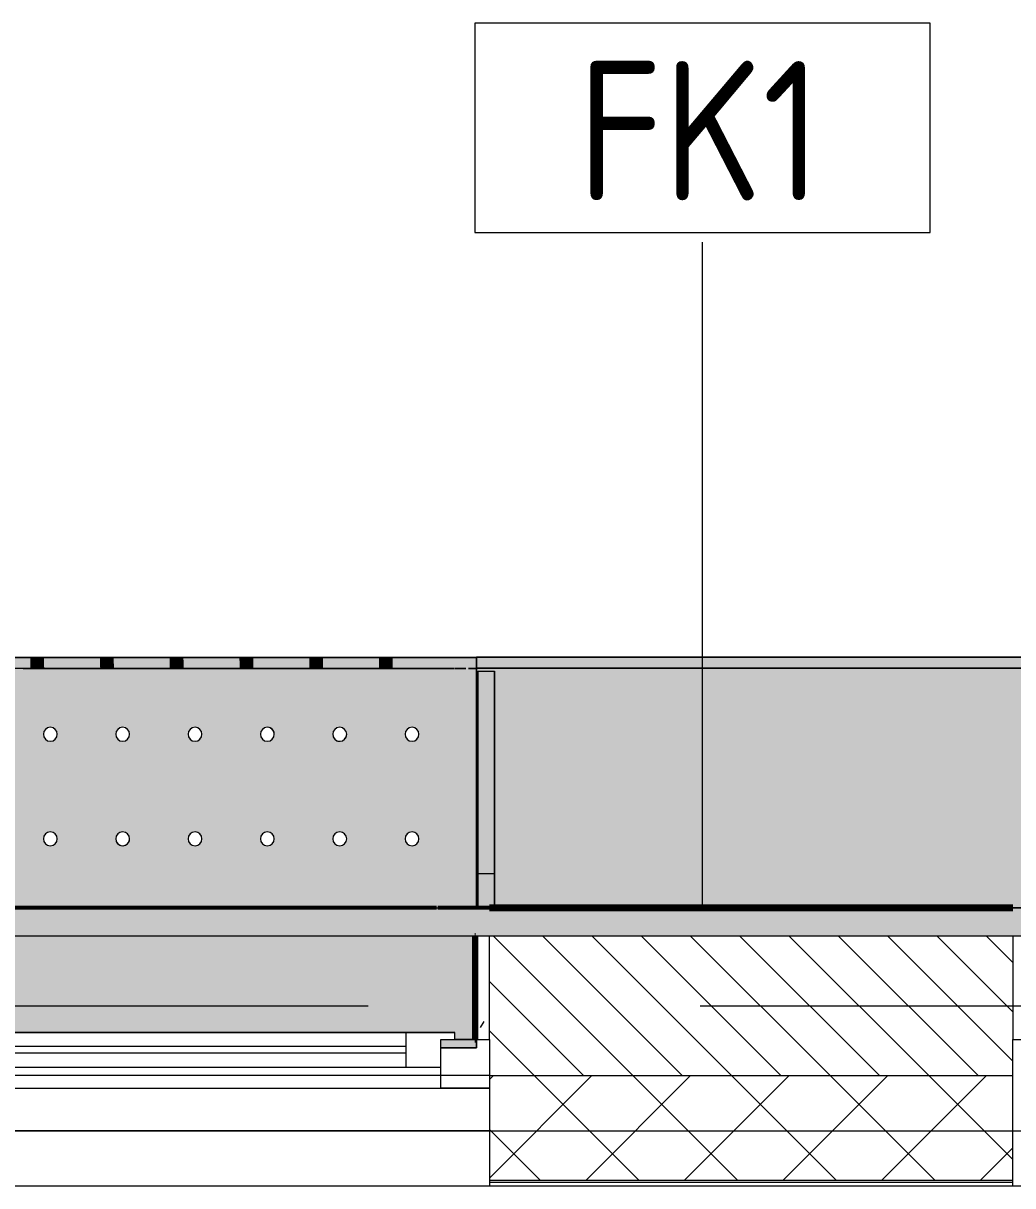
# Model space of a CAD drawing. Header units: millimetres. Extents: x -5426 to 189269, y -8553 to 29000.
# Drawn here: x 9691 to 11110, y -258 to 1409 of the extents above; entities that cross this region are included whole.
import ezdxf

# ---------------------------------------------------------------- set-up
doc = ezdxf.new("R2010")
doc.units = ezdxf.units.MM
doc.linetypes.add('Осевая', pattern=[3175, 635, -476.25, 1587.5, -476.25])
for name, color, linetype, lineweight in [('A-GLAZ', 7, 'Continuous', 9), ('A-GLAZ-1', 7, 'Continuous', 13), ('A-WALL', 7, 'Continuous', 9), ('A-WALL-IDEN', 7, 'Continuous', 9), ('I-WALL', 7, 'Continuous', 9), ('Оси-2', 7, 'Осевая', 9)]:
    doc.layers.add(name, color=color, linetype=linetype, lineweight=lineweight)
for name, color, linetype, lineweight, true_color in [('A-WALL-1', 7, 'Continuous', 9, 0xc0c0c0), ('I-WALL-13', 7, 'Continuous', 53, 0xeaa7bf), ('I-WALL-17', 7, 'Continuous', 80, 0xffd2ff), ('I-WALL-3', 7, 'Continuous', 9, 0xc0c0c0), ('I-WALL-6', 7, 'Continuous', 80, 0xff80c0), ('S-WALL-ANLY', 7, 'Continuous', 13, 0x008040), ('S-WALL-ANLY-1', 7, 'Continuous', 5, 0x008040), ('Знаки-2', 9, 'Continuous', 9, 0x808080), ('Знаки-3', 7, 'Continuous', 9, 0xc1bbaf), ('Знаки-5', 7, 'Continuous', 9, 0xaba79f), ('Знаки-6', 7, 'Continuous', 9, 0xccc5b7), ('Знаки-7', 7, 'Continuous', 9, 0xd5cdbe), ('Знаки-8', 7, 'Continuous', 9, 0xd1cabb), ('Знаки-9', 7, 'Continuous', 9, 0xd4ccbd)]:
    doc.layers.add(name, color=color, linetype=linetype, lineweight=lineweight, true_color=true_color)
doc.layers.add('Знаки-4', color=7, linetype='Continuous', lineweight=9, transparency=0.5)
doc.styles.add('GOST Common_1', font='GOST_Common.ttf', dxfattribs={"width": 0.9, "height": 200})
pattern_1 = [(0, (0, 0), (121.92, 30.48), [10.058, -81.382, 10.058, -81.382, -487.68]), (0, (0, 0), (121.92, 30.48), [-182.88, 10.058, -172.822, 10.058, -81.382, -213.36]), (0, (0, 0), (121.92, 30.48), [-457.2, 10.058, -50.902, 10.058, -142.342]), (120, (45.72, 15.24), (-87.356454, 90.34582), [10.058, -81.382, 10.058, -81.382, -487.68]), (120, (45.72, 15.24), (-87.356454, 90.34582), [-182.88, 10.058, -172.822, 10.058, -81.382, -213.36]), (120, (45.72, 15.24), (-87.356454, 90.34582), [-457.2, 10.058, -50.902, 10.058, -142.342]), (240, (60.96, 76.2), (-34.563546, -120.82582), [10.058, -81.382, 10.058, -81.382, -487.68]), (240, (60.96, 76.2), (-34.563546, -120.82582), [-182.88, 10.058, -172.822, 10.058, -81.382, -213.36]), (240, (60.96, 76.2), (-34.563546, -120.82582), [-457.2, 10.058, -50.902, 10.058, -142.342])]

# ---------------------------------------------------------------- blocks, each defined once
blk = doc.blocks.new('120_Окно_СКБ_2Ст - 120_Окно_СКБ_2Ст 2100х2500 _мал створка СЛЕВА_-22446485-План отделки стен 3 этажа в осях 1-12')
at = {"layer": 'A-GLAZ'}
for p, q in [((1050, -57), (-1050, -57)), ((-930, -107), (-270, -107)), ((-100, -107), (930, -107)), ((-1030, -127), (-1027.9, -127)), ((-1027.3, -127), (-1023.2, -127)), ((-1023, -127), (-1018.9, -127)), ((-1018.7, -127), (-1014.6, -127)), ((-1014.5, -127), (-1000, -127)), ((-270, -117), (-930, -117)), ((-200, -127), (-170, -127)), ((930, -117), (-100, -117)), ((1000, -127), (1011.7, -127)), ((1011.9, -127), (1015.9, -127)), ((1016.2, -127), (1020.2, -127)), ((1020.5, -127), (1024.5, -127)), ((1025.2, -127), (1028.8, -127)), ((1028.8, -127), (1030, -127))]:
    blk.add_line(p, q, dxfattribs=at)
at = {"layer": 'A-GLAZ-1'}
for p, q in [((-1050, -127), (-1050, -57)), ((-1050, -57), (-980, -57)), ((-980, -57), (-980, -127)), ((-220, -127), (-220, -57)), ((-220, -57), (-150, -57)), ((-150, -57), (-150, -127)), ((980, -127), (980, -57)), ((980, -57), (1050, -57)), ((1050, -57), (1050, -127)), ((-220, -87), (-980, -87)), ((-980, -87), (-980, -127)), ((-930, -137), (-930, -87)), ((-270, -137), (-270, -87)), ((-220, -127), (-220, -87)), ((980, -87), (-150, -87)), ((-150, -87), (-150, -127)), ((-100, -137), (-100, -87)), ((930, -137), (930, -87)), ((980, -127), (980, -87)), ((-980, -127), (-1050, -127)), ((-980, -127), (-1000, -127)), ((-1000, -127), (-1000, -137)), ((-150, -127), (-220, -127)), ((-200, -127), (-220, -127)), ((-200, -137), (-200, -127)), ((-150, -127), (-170, -127)), ((-170, -127), (-170, -137)), ((1050, -127), (980, -127)), ((1000, -127), (980, -127)), ((1000, -137), (1000, -127)), ((-1000, -137), (-200, -137)), ((-200, -137), (-1000, -137)), ((-170, -137), (1000, -137)), ((1000, -137), (-170, -137))]:
    blk.add_line(p, q, dxfattribs=at)
blk = doc.blocks.new('Зашивка радиатора_ с перфорацией М5 - Зашивка радиатора_ с перфорацией М5-30945411-План отделки стен 3 этажа в осях 1-12')
at = {"layer": 'Знаки-4'}
h = blk.add_hatch(color=256, dxfattribs=at)
h.paths.add_polyline_path([(1701.2, 380), (1701.2, 368), (1721.2, 368), (1721.2, 358), (551.2, 358), (551.2, 368), (571.2, 368), (571.2, 380), (501.2, 380), (501.2, 368), (521.2, 368), (521.2, 358), (-278.8, 358), (-278.8, 368), (-258.8, 368), (-258.8, 380), (-310, 380), (-310, 368), (-308.8, 368), (-308.8, 220), (1750, 220), (1750, 380), (1721.2, 380)])
h.paths.add_polyline_path([(-248, 180), (-310, 180), (-310, -179.9), (1750, -179.9), (1750, 180), (-246.1, 180)])
h.paths.add_polyline_path([(1442.5, 90.4), (1447.5, 89), (1451.2, 85.4), (1452.5, 80.4), (1451.2, 75.4), (1447.5, 71.7), (1442.5, 70.4), (1437.5, 71.7), (1433.8, 75.4), (1432.5, 80.4), (1433.8, 85.4), (1437.5, 89), (1439.9, 90)])
h.paths.add_polyline_path([(1027.5, 90.4), (1032.5, 89), (1036.2, 85.4), (1037.5, 80.4), (1036.2, 75.4), (1032.5, 71.7), (1027.5, 70.4), (1022.5, 71.7), (1018.8, 75.4), (1017.5, 80.4), (1018.8, 85.4), (1022.5, 89), (1024.9, 90)])
h.paths.add_polyline_path([(1546.2, 90.4), (1551.2, 89), (1554.9, 85.4), (1556.2, 80.4), (1554.9, 75.4), (1551.2, 71.7), (1546.2, 70.4), (1541.2, 71.7), (1537.6, 75.4), (1536.2, 80.4), (1537.6, 85.4), (1541.2, 89), (1543.7, 90)])
h.paths.add_polyline_path([(1235, 90.4), (1240, 89), (1243.7, 85.4), (1245, 80.4), (1243.7, 75.4), (1240, 71.7), (1235, 70.4), (1230, 71.7), (1226.3, 75.4), (1225, 80.4), (1226.3, 85.4), (1230, 89), (1232.4, 90)])
h.paths.add_polyline_path([(820, 90.4), (825, 89), (828.7, 85.4), (830, 80.4), (828.7, 75.4), (825, 71.7), (820, 70.4), (815, 71.7), (811.3, 75.4), (810, 80.4), (811.3, 85.4), (815, 89), (817.4, 90)])
h.paths.add_polyline_path([(1650, 90.4), (1655, 89), (1658.7, 85.4), (1660, 80.4), (1658.7, 75.4), (1655, 71.7), (1650, 70.4), (1645, 71.7), (1641.3, 75.4), (1640, 80.4), (1641.3, 85.4), (1645, 89), (1647.4, 90)])
h.paths.add_polyline_path([(1338.7, 90.4), (1343.7, 89), (1347.4, 85.4), (1348.7, 80.4), (1347.4, 75.4), (1343.7, 71.7), (1338.7, 70.4), (1333.7, 71.7), (1330.1, 75.4), (1328.7, 80.4), (1330.1, 85.4), (1333.7, 89), (1336.2, 90)])
h.paths.add_polyline_path([(1131.2, 90.4), (1136.2, 89), (1139.9, 85.4), (1141.2, 80.4), (1139.9, 75.4), (1136.2, 71.7), (1131.2, 70.4), (1126.2, 71.7), (1122.6, 75.4), (1121.2, 80.4), (1122.6, 85.4), (1126.2, 89), (1128.7, 90)])
h.paths.add_polyline_path([(923.7, 90.4), (928.7, 89), (932.4, 85.4), (933.7, 80.4), (932.4, 75.4), (928.7, 71.7), (923.7, 70.4), (918.7, 71.7), (915.1, 75.4), (913.7, 80.4), (915.1, 85.4), (918.7, 89), (921.2, 90)])
h.paths.add_polyline_path([(716.2, 90.4), (721.2, 89), (724.9, 85.4), (726.2, 80.4), (724.9, 75.4), (721.2, 71.7), (716.2, 70.4), (711.2, 71.7), (707.6, 75.4), (706.2, 80.4), (707.6, 85.4), (711.2, 89), (713.7, 90)])
h.paths.add_polyline_path([(197.5, 90.4), (202.5, 89), (206.2, 85.4), (207.5, 80.4), (206.2, 75.4), (202.5, 71.7), (197.5, 70.4), (192.5, 71.7), (188.8, 75.4), (187.5, 80.4), (188.8, 85.4), (192.5, 89), (194.9, 90)])
h.paths.add_polyline_path([(405, 90.4), (410, 89), (413.7, 85.4), (415, 80.4), (413.7, 75.4), (410, 71.7), (405, 70.4), (400, 71.7), (396.3, 75.4), (395, 80.4), (396.3, 85.4), (400, 89), (402.4, 90)])
h.paths.add_polyline_path([(612.5, 90.4), (617.5, 89), (621.2, 85.4), (622.5, 80.4), (621.2, 75.4), (617.5, 71.7), (612.5, 70.4), (607.5, 71.7), (603.8, 75.4), (602.5, 80.4), (603.8, 85.4), (607.5, 89), (609.9, 90)])
h.paths.add_polyline_path([(93.7, 90.4), (98.7, 89), (102.4, 85.4), (103.7, 80.4), (102.4, 75.4), (98.7, 71.7), (93.7, 70.4), (88.7, 71.7), (85.1, 75.4), (83.7, 80.4), (85.1, 85.4), (88.7, 89), (91.2, 90)])
h.paths.add_polyline_path([(-217.5, 90.4), (-212.5, 89), (-208.8, 85.4), (-207.5, 80.4), (-208.8, 75.4), (-212.5, 71.7), (-217.5, 70.4), (-222.5, 71.7), (-226.2, 75.4), (-227.5, 80.4), (-226.2, 85.4), (-222.5, 89), (-220.1, 90)])
h.paths.add_polyline_path([(-113.8, 90.4), (-108.8, 89), (-105.1, 85.4), (-103.8, 80.4), (-105.1, 75.4), (-108.8, 71.7), (-113.8, 70.4), (-118.8, 71.7), (-122.4, 75.4), (-123.8, 80.4), (-122.4, 85.4), (-118.8, 89), (-116.3, 90)])
h.paths.add_polyline_path([(-10, 90.4), (-5, 89), (-1.3, 85.4), (0, 80.4), (-1.3, 75.4), (-5, 71.7), (-10, 70.4), (-15, 71.7), (-18.7, 75.4), (-20, 80.4), (-18.7, 85.4), (-15, 89), (-12.6, 90)])
h.paths.add_polyline_path([(301.2, 90.4), (306.2, 89), (309.9, 85.4), (311.2, 80.4), (309.9, 75.4), (306.2, 71.7), (301.2, 70.4), (296.2, 71.7), (292.6, 75.4), (291.2, 80.4), (292.6, 85.4), (296.2, 89), (298.7, 90)])
h.paths.add_polyline_path([(508.7, 90.4), (513.7, 89), (517.4, 85.4), (518.7, 80.4), (517.4, 75.4), (513.7, 71.7), (508.7, 70.4), (503.7, 71.7), (500.1, 75.4), (498.7, 80.4), (500.1, 85.4), (503.7, 89), (506.2, 90)])
h.paths.add_polyline_path([(1027.5, -59.6), (1032.5, -61), (1036.2, -64.6), (1037.5, -69.6), (1036.2, -74.6), (1032.5, -78.3), (1027.5, -79.6), (1022.5, -78.3), (1018.8, -74.6), (1017.5, -69.6), (1018.8, -64.6), (1023.1, -60.7), (1024.9, -60)])
h.paths.add_polyline_path([(1131.2, -59.6), (1136.2, -61), (1139.9, -64.6), (1141.2, -69.6), (1139.9, -74.6), (1136.2, -78.3), (1131.2, -79.6), (1126.2, -78.3), (1122.6, -74.6), (1121.2, -69.6), (1122.6, -64.6), (1126.9, -60.7), (1128.7, -60)])
h.paths.add_polyline_path([(716.2, -59.6), (721.2, -61), (724.9, -64.6), (726.2, -69.6), (724.9, -74.6), (721.2, -78.3), (716.2, -79.6), (711.2, -78.3), (707.6, -74.6), (706.2, -69.6), (707.6, -64.6), (711.9, -60.7), (713.7, -60)])
h.paths.add_polyline_path([(1338.7, -59.6), (1343.7, -61), (1347.4, -64.6), (1348.7, -69.6), (1347.4, -74.6), (1343.7, -78.3), (1338.7, -79.6), (1333.7, -78.3), (1330.1, -74.6), (1328.7, -69.6), (1330.1, -64.6), (1334.4, -60.7), (1336.2, -60)])
h.paths.add_polyline_path([(923.7, -59.6), (928.7, -61), (932.4, -64.6), (933.7, -69.6), (932.4, -74.6), (928.7, -78.3), (923.7, -79.6), (918.7, -78.3), (915.1, -74.6), (913.7, -69.6), (915.1, -64.6), (919.4, -60.7), (921.2, -60)])
h.paths.add_polyline_path([(1650, -59.6), (1655, -61), (1658.7, -64.6), (1660, -69.6), (1658.7, -74.6), (1655, -78.3), (1650, -79.6), (1645, -78.3), (1641.3, -74.6), (1640, -69.6), (1641.3, -64.6), (1645.6, -60.7), (1647.4, -60)])
h.paths.add_polyline_path([(1546.2, -59.6), (1551.2, -61), (1554.9, -64.6), (1556.2, -69.6), (1554.9, -74.6), (1551.2, -78.3), (1546.2, -79.6), (1541.2, -78.3), (1537.6, -74.6), (1536.2, -69.6), (1537.6, -64.6), (1541.9, -60.7), (1543.7, -60)])
h.paths.add_polyline_path([(1235, -59.6), (1240, -61), (1243.7, -64.6), (1245, -69.6), (1243.7, -74.6), (1240, -78.3), (1235, -79.6), (1230, -78.3), (1226.3, -74.6), (1225, -69.6), (1226.3, -64.6), (1230.6, -60.7), (1232.4, -60)])
h.paths.add_polyline_path([(820, -59.6), (825, -61), (828.7, -64.6), (830, -69.6), (828.7, -74.6), (825, -78.3), (820, -79.6), (815, -78.3), (811.3, -74.6), (810, -69.6), (811.3, -64.6), (815.6, -60.7), (817.4, -60)])
h.paths.add_polyline_path([(1442.5, -59.6), (1447.5, -61), (1451.2, -64.6), (1452.5, -69.6), (1451.2, -74.6), (1447.5, -78.3), (1442.5, -79.6), (1437.5, -78.3), (1433.8, -74.6), (1432.5, -69.6), (1433.8, -64.6), (1438.1, -60.7), (1439.9, -60)])
h.paths.add_polyline_path([(-10, -59.6), (-5, -61), (-1.3, -64.6), (0, -69.6), (-1.3, -74.6), (-5, -78.3), (-10, -79.6), (-15, -78.3), (-18.7, -74.6), (-20, -69.6), (-18.7, -64.6), (-14.4, -60.7), (-12.6, -60)])
h.paths.add_polyline_path([(93.7, -59.6), (98.7, -61), (102.4, -64.6), (103.7, -69.6), (102.4, -74.6), (98.7, -78.3), (93.7, -79.6), (88.7, -78.3), (85.1, -74.6), (83.7, -69.6), (85.1, -64.6), (89.4, -60.7), (91.2, -60)])
h.paths.add_polyline_path([(508.7, -59.6), (513.7, -61), (517.4, -64.6), (518.7, -69.6), (517.4, -74.6), (513.7, -78.3), (508.7, -79.6), (503.7, -78.3), (500.1, -74.6), (498.7, -69.6), (500.1, -64.6), (504.4, -60.7), (506.2, -60)])
h.paths.add_polyline_path([(612.5, -59.6), (617.5, -61), (621.2, -64.6), (622.5, -69.6), (621.2, -74.6), (617.5, -78.3), (612.5, -79.6), (607.5, -78.3), (603.8, -74.6), (602.5, -69.6), (603.8, -64.6), (608.1, -60.7), (609.9, -60)])
h.paths.add_polyline_path([(197.5, -59.6), (202.5, -61), (206.2, -64.6), (207.5, -69.6), (206.2, -74.6), (202.5, -78.3), (197.5, -79.6), (192.5, -78.3), (188.8, -74.6), (187.5, -69.6), (188.8, -64.6), (193.1, -60.7), (194.9, -60)])
h.paths.add_polyline_path([(405, -59.6), (410, -61), (413.7, -64.6), (415, -69.6), (413.7, -74.6), (410, -78.3), (405, -79.6), (400, -78.3), (396.3, -74.6), (395, -69.6), (396.3, -64.6), (400.6, -60.7), (402.4, -60)])
h.paths.add_polyline_path([(-113.8, -59.6), (-108.8, -61), (-105.1, -64.6), (-103.8, -69.6), (-105.1, -74.6), (-108.8, -78.3), (-113.8, -79.6), (-118.8, -78.3), (-122.4, -74.6), (-123.8, -69.6), (-122.4, -64.6), (-118.1, -60.7), (-116.3, -60)])
h.paths.add_polyline_path([(-217.5, -59.6), (-212.5, -61), (-208.8, -64.6), (-207.5, -69.6), (-208.8, -74.6), (-212.5, -78.3), (-217.5, -79.6), (-222.5, -78.3), (-226.2, -74.6), (-227.5, -69.6), (-226.2, -64.6), (-221.9, -60.7), (-220.1, -60)])
h.paths.add_polyline_path([(301.2, -59.6), (306.2, -61), (309.9, -64.6), (311.2, -69.6), (309.9, -74.6), (306.2, -78.3), (301.2, -79.6), (296.2, -78.3), (292.6, -74.6), (291.2, -69.6), (292.6, -64.6), (296.9, -60.7), (298.7, -60)])
for points in [[(1744.4, -163.9), (-310, -163.9), (-309.8, -179.9), (1750, -179.9), (1750, -163.9), (1744.5, -163.9)], [(-185, -163.9), (-200, -164.5), (-199.3, -179.9), (-160, -179.9), (-160.7, -163.9), (-182.6, -163.9)], [(-178.1, -163.9), (-200, -164.5), (-199.3, -179.9), (-160, -179.9), (-160.7, -163.9), (-177.4, -163.9)], [(-179.4, -163.9), (-190, -163.9), (-189.7, -179.9), (-170, -179.9), (-170.3, -163.9), (-178.1, -163.9)], [(-178.1, -163.9), (-190, -163.9), (-189.7, -179.9), (-170, -179.9), (-170.3, -163.9), (-177.4, -163.9)], [(-60, -163.9), (-100, -163.9), (-99.3, -179.9), (-60, -179.9)], [(-72.9, -163.9), (-100, -163.9), (-99.3, -179.9), (-60, -179.9), (-60.7, -163.9), (-71.3, -163.9)], [(-71.3, -163.9), (-90, -163.9), (-89.7, -179.9), (-70, -179.9), (-70.3, -163.9)], [(-71.3, -163.9), (-90, -163.9), (-89.7, -179.9), (-70, -179.9), (-70.3, -163.9)], [(0, -163.9), (0.7, -179.9), (40, -179.9), (39.3, -163.9), (0.7, -163.9)], [(0, -163.9), (0.7, -179.9), (40, -179.9), (39.3, -163.9), (0.7, -163.9)], [(20, -163.9), (10, -163.9), (10.3, -179.9), (30, -179.9), (29.7, -163.9), (22.6, -163.9)], [(27.1, -163.9), (10, -163.9), (10.3, -179.9), (30, -179.9), (29.7, -163.9), (28.7, -163.9)], [(100.7, -163.9), (100, -163.9), (100.7, -179.9), (140, -179.9), (139.3, -163.9), (102.7, -163.9)], [(110.3, -163.9), (100, -163.9), (100.7, -179.9), (140, -179.9), (139.3, -163.9), (111.3, -163.9)], [(130, -163.9), (110, -163.9), (110.3, -179.9), (130, -179.9)], [(127.1, -163.9), (110, -163.9), (110.3, -179.9), (130, -179.9), (129.7, -163.9), (128.7, -163.9)], [(234.1, -163.9), (200, -163.9), (200.7, -179.9), (240, -179.9), (239.3, -163.9), (237.3, -163.9)], [(228.7, -163.9), (200, -163.9), (200.7, -179.9), (240, -179.9), (239.3, -163.9), (229.7, -163.9)], [(210.3, -163.9), (210, -163.9), (210.3, -179.9), (230, -179.9), (229.7, -163.9), (211.3, -163.9)], [(227.1, -163.9), (210, -163.9), (210.3, -179.9), (230, -179.9), (229.7, -163.9), (228.7, -163.9)], [(305.9, -163.9), (300, -163.9), (300.7, -179.9), (340, -179.9), (339.3, -163.9), (310, -163.9)], [(311.3, -163.9), (300, -163.9), (300.7, -179.9), (340, -179.9), (339.3, -163.9), (312.9, -163.9)], [(310.3, -163.9), (310, -163.9), (310.3, -179.9), (330, -179.9), (329.7, -163.9), (311.3, -163.9)], [(310.3, -163.9), (310, -163.9), (310.3, -179.9), (330, -179.9), (329.7, -163.9), (311.3, -163.9)]]:
    blk.add_hatch(color=256, dxfattribs=at).paths.add_polyline_path(points)
at = {"layer": 'Знаки-2'}
for p, q in [((-258.8, 380), (-310, 380)), ((-310, 380), (-310, 368)), ((-310, 180), (-310, -179.9)), ((-310, -179.9), (1750, -179.9))]:
    blk.add_line(p, q, dxfattribs=at)
for centre, start, end in [((-217.5, 80.4), 0, 180), ((-113.8, 80.4), 0, 180), ((-10, 80.4), 0, 180), ((93.7, 80.4), 0, 180), ((197.5, 80.4), 0, 180), ((301.2, 80.4), 0, 180), ((-217.5, 80.4), 180, 0), ((-113.8, 80.4), 180, 0), ((-10, 80.4), 180, 360), ((93.7, 80.4), 180, 0), ((197.5, 80.4), 180, 0), ((301.2, 80.4), 180, 0), ((-217.5, -69.6), 0, 180), ((-113.8, -69.6), 0, 180), ((-10, -69.6), 0, 180), ((93.7, -69.6), 0, 180), ((197.5, -69.6), 0, 180), ((301.2, -69.6), 0, 180), ((-217.5, -69.6), 180, 0), ((-113.8, -69.6), 180, 0), ((-10, -69.6), 180, 0), ((93.7, -69.6), 180, 0), ((197.5, -69.6), 180, 0), ((301.2, -69.6), 180, 0)]:
    blk.add_arc(centre, 10, start, end, dxfattribs=at)
at = {"layer": 'Знаки-3'}
for p, q in [((-310, -179.9), (-310, 179.5)), ((-310, -163.9), (-310, -179.9)), ((-304.9, -163.9), (-309.8, -163.9)), ((-298.3, -163.9), (-304.9, -163.9)), ((-279.2, -163.9), (-294.9, -163.9)), ((-262.7, -163.9), (-278.4, -163.9)), ((-200, -163.9), (-262.1, -163.9)), ((-200, -163.9), (-190, -163.9)), ((-190, -163.9), (-200, -163.9)), ((-190, -163.9), (-180, -163.9)), ((-180, -163.9), (-190, -163.9)), ((-179.4, -163.9), (-170, -163.9)), ((-170, -163.9), (-179.4, -163.9)), ((-170, -163.9), (-162.8, -163.9)), ((-162.8, -163.9), (-170, -163.9)), ((-162.7, -163.9), (-160, -163.9)), ((-160, -163.9), (-162.7, -163.9)), ((-100, -163.9), (-160, -163.9)), ((-100, -163.9), (-60, -163.9)), ((-60, -163.9), (-100, -163.9)), ((0, -163.9), (-60, -163.9)), ((0, -163.9), (40, -163.9)), ((40, -163.9), (0, -163.9)), ((100, -163.9), (40, -163.9)), ((100, -163.9), (110, -163.9)), ((100.7, -163.9), (100, -163.9)), ((110, -163.9), (100.7, -163.9)), ((110, -163.9), (117.4, -163.9)), ((112.9, -163.9), (110, -163.9)), ((122.6, -163.9), (112.9, -163.9)), ((117.4, -163.9), (129.7, -163.9)), ((130, -163.9), (122.6, -163.9)), ((129.7, -163.9), (130, -163.9)), ((130, -163.9), (139.3, -163.9)), ((134.1, -163.9), (130, -163.9)), ((140, -163.9), (134.1, -163.9)), ((139.3, -163.9), (140, -163.9)), ((200, -163.9), (140, -163.9)), ((200, -163.9), (210, -163.9)), ((220, -163.9), (200, -163.9)), ((210, -163.9), (214.8, -163.9)), ((214.8, -163.9), (225.2, -163.9)), ((239.3, -163.9), (220, -163.9)), ((225.2, -163.9), (234.1, -163.9)), ((234.1, -163.9), (240, -163.9)), ((240, -163.9), (239.3, -163.9)), ((300, -163.9), (240, -163.9)), ((300, -163.9), (340, -163.9)), ((340, -163.9), (300, -163.9)), ((-309.8, -179.9), (-200, -179.9)), ((-200, -179.9), (-194.1, -179.9)), ((-190, -179.9), (-200, -179.9)), ((-194.1, -179.9), (-190, -179.9)), ((-190, -179.9), (-170, -179.9)), ((-170, -179.9), (-190, -179.9)), ((-170, -179.9), (-160, -179.9)), ((-160, -179.9), (-170, -179.9)), ((-160, -179.9), (-100, -179.9)), ((-100, -179.9), (-60, -179.9)), ((-60, -179.9), (-100, -179.9)), ((-60, -179.9), (0, -179.9)), ((0, -179.9), (25.2, -179.9)), ((14.8, -179.9), (0, -179.9)), ((34.1, -179.9), (14.8, -179.9)), ((25.2, -179.9), (34.1, -179.9)), ((34.1, -179.9), (39.3, -179.9)), ((40, -179.9), (34.1, -179.9)), ((39.3, -179.9), (40, -179.9)), ((40, -179.9), (100, -179.9)), ((100, -179.9), (110, -179.9)), ((110, -179.9), (100, -179.9)), ((110, -179.9), (117.4, -179.9)), ((130, -179.9), (110, -179.9)), ((117.4, -179.9), (130, -179.9)), ((130, -179.9), (140, -179.9)), ((134.1, -179.9), (130, -179.9)), ((140, -179.9), (134.1, -179.9)), ((140, -179.9), (200, -179.9)), ((200, -179.9), (240, -179.9)), ((240, -179.9), (200, -179.9)), ((240, -179.9), (300, -179.9)), ((300, -179.9), (340, -179.9)), ((340, -179.9), (300, -179.9))]:
    blk.add_line(p, q, dxfattribs=at)
at = {"layer": 'Знаки-5'}
for p, q in [((-310, 368), (-310, 380)), ((-310, 380), (-258.8, 380)), ((-309.8, -163.9), (-304.9, -163.9)), ((-304.9, -163.9), (-298.3, -163.9)), ((-294.9, -163.9), (-279.2, -163.9)), ((-278.4, -163.9), (-262.7, -163.9)), ((-262.1, -163.9), (1700.9, -163.9)), ((1750, -179.9), (-309.8, -179.9)), ((1750, -179.9), (-309.8, -179.9))]:
    blk.add_line(p, q, dxfattribs=at)
for centre, start, end in [((-217.5, 80.4), 0, 180), ((-113.8, 80.4), 0, 180), ((-10, 80.4), 0, 180), ((93.7, 80.4), 0, 180), ((197.5, 80.4), 150, 180), ((197.5, 80.4), 0, 150), ((301.2, 80.4), 0, 180), ((-217.5, 80.4), 180, 360), ((-113.8, 80.4), 180, 0), ((-10, 80.4), 180, 360), ((93.7, 80.4), 180, 360), ((197.5, 80.4), 180, 0), ((301.2, 80.4), 180, 360), ((-217.5, -69.6), 0, 180), ((-113.8, -69.6), 150, 180), ((-113.8, -69.6), 0, 150), ((-10, -69.6), 0, 180), ((93.7, -69.6), 0, 180), ((197.5, -69.6), 0, 180), ((301.2, -69.6), 0, 180), ((-217.5, -69.6), 180, 360), ((-113.8, -69.6), 180, 360), ((-10, -69.6), 180, 210), ((-10, -69.6), 210, 270), ((-10, -69.6), 270, 360), ((93.7, -69.6), 180, 360), ((197.5, -69.6), 180, 360), ((301.2, -69.6), 180, 360)]:
    blk.add_arc(centre, 10, start, end, dxfattribs=at)
at = {"layer": 'Знаки-6'}
for p, q in [((-200, -163.9), (-190, -163.9)), ((-190, -163.9), (-200, -163.9)), ((-188.7, -163.9), (-185.2, -163.9)), ((-185.2, -163.9), (-188.7, -163.9)), ((-185, -163.9), (-180, -163.9)), ((-180, -163.9), (-185, -163.9)), ((-179.4, -163.9), (-178.1, -163.9)), ((-178.1, -163.9), (-179.4, -163.9)), ((-177.4, -163.9), (-175, -163.9)), ((-175, -163.9), (-177.4, -163.9)), ((-174.8, -163.9), (-171.3, -163.9)), ((-171.3, -163.9), (-174.8, -163.9)), ((-170, -163.9), (-162.8, -163.9)), ((-162.8, -163.9), (-170, -163.9)), ((-162.7, -163.9), (-160, -163.9)), ((-160, -163.9), (-162.7, -163.9)), ((-100, -163.9), (-94.1, -163.9)), ((-90, -163.9), (-100, -163.9)), ((-94.1, -163.9), (-90, -163.9)), ((-90, -163.9), (-85.2, -163.9)), ((-89.7, -163.9), (-90, -163.9)), ((-85.2, -163.9), (-89.7, -163.9)), ((-85, -163.9), (-75, -163.9)), ((-75, -163.9), (-85, -163.9)), ((-74.8, -163.9), (-70, -163.9)), ((-70, -163.9), (-74.8, -163.9)), ((-70, -163.9), (-60.7, -163.9)), ((-60, -163.9), (-70, -163.9)), ((-60.7, -163.9), (-60, -163.9)), ((0, -163.9), (10, -163.9)), ((5.9, -163.9), (0, -163.9)), ((10, -163.9), (5.9, -163.9)), ((10, -163.9), (14.8, -163.9)), ((11.3, -163.9), (10, -163.9)), ((14.8, -163.9), (11.3, -163.9)), ((15, -163.9), (25, -163.9)), ((25, -163.9), (15, -163.9)), ((25.2, -163.9), (30, -163.9)), ((30, -163.9), (25.2, -163.9)), ((30, -163.9), (40, -163.9)), ((39.3, -163.9), (30, -163.9)), ((40, -163.9), (39.3, -163.9)), ((100, -163.9), (100.7, -163.9)), ((110, -163.9), (100, -163.9)), ((100.7, -163.9), (110, -163.9)), ((111.3, -163.9), (114.8, -163.9)), ((114.8, -163.9), (111.3, -163.9)), ((115, -163.9), (125, -163.9)), ((120, -163.9), (115, -163.9)), ((125, -163.9), (120, -163.9)), ((125.2, -163.9), (128.7, -163.9)), ((128.7, -163.9), (125.2, -163.9)), ((130, -163.9), (140, -163.9)), ((140, -163.9), (130, -163.9)), ((200, -163.9), (200.7, -163.9)), ((210, -163.9), (200, -163.9)), ((200.7, -163.9), (210, -163.9)), ((210, -163.9), (210.3, -163.9)), ((212.9, -163.9), (210, -163.9)), ((210.3, -163.9), (214.8, -163.9)), ((214.8, -163.9), (212.9, -163.9)), ((215, -163.9), (217.4, -163.9)), ((222.6, -163.9), (215, -163.9)), ((217.4, -163.9), (225, -163.9)), ((225, -163.9), (222.6, -163.9)), ((225.2, -163.9), (230, -163.9)), ((230, -163.9), (225.2, -163.9)), ((230, -163.9), (240, -163.9)), ((240, -163.9), (230, -163.9)), ((300, -163.9), (302.7, -163.9)), ((310, -163.9), (300, -163.9)), ((302.7, -163.9), (310, -163.9)), ((310, -163.9), (314.8, -163.9)), ((314.8, -163.9), (310, -163.9)), ((315, -163.9), (325, -163.9)), ((322.6, -163.9), (315, -163.9)), ((325, -163.9), (322.6, -163.9)), ((325.2, -163.9), (327.1, -163.9)), ((329.7, -163.9), (325.2, -163.9)), ((327.1, -163.9), (330, -163.9)), ((330, -163.9), (329.7, -163.9)), ((330, -163.9), (340, -163.9)), ((337.3, -163.9), (330, -163.9)), ((340, -163.9), (337.3, -163.9)), ((-200, -179.9), (-190, -179.9)), ((-190, -179.9), (-200, -179.9)), ((-188.7, -179.9), (-185.2, -179.9)), ((-185.2, -179.9), (-188.7, -179.9)), ((-185, -179.9), (-178.1, -179.9)), ((-180, -179.9), (-185, -179.9)), ((-178.1, -179.9), (-180, -179.9)), ((-177.4, -179.9), (-175, -179.9)), ((-175, -179.9), (-177.4, -179.9)), ((-174.8, -179.9), (-171.3, -179.9)), ((-171.3, -179.9), (-174.8, -179.9)), ((-170, -179.9), (-160, -179.9)), ((-160, -179.9), (-170, -179.9)), ((-100, -179.9), (-90, -179.9)), ((-90, -179.9), (-100, -179.9)), ((-90, -179.9), (-88.7, -179.9)), ((-85.2, -179.9), (-90, -179.9)), ((-88.7, -179.9), (-85.2, -179.9)), ((-85, -179.9), (-82.6, -179.9)), ((-75, -179.9), (-85, -179.9)), ((-82.6, -179.9), (-75, -179.9)), ((-74.8, -179.9), (-70, -179.9)), ((-70, -179.9), (-74.8, -179.9)), ((-70, -179.9), (-65.9, -179.9)), ((-60, -179.9), (-70, -179.9)), ((-65.9, -179.9), (-60, -179.9)), ((0, -179.9), (5.9, -179.9)), ((10, -179.9), (0, -179.9)), ((5.9, -179.9), (10, -179.9)), ((10, -179.9), (12.9, -179.9)), ((14.8, -179.9), (10, -179.9)), ((12.9, -179.9), (14.8, -179.9)), ((15, -179.9), (25, -179.9)), ((25, -179.9), (15, -179.9)), ((25.2, -179.9), (30, -179.9)), ((30, -179.9), (25.2, -179.9)), ((30, -179.9), (39.3, -179.9)), ((34.1, -179.9), (30, -179.9)), ((40, -179.9), (34.1, -179.9)), ((39.3, -179.9), (40, -179.9)), ((100, -179.9), (110, -179.9)), ((110, -179.9), (100, -179.9)), ((111.3, -179.9), (114.8, -179.9)), ((114.8, -179.9), (111.3, -179.9)), ((115, -179.9), (120, -179.9)), ((125, -179.9), (115, -179.9)), ((120, -179.9), (125, -179.9)), ((125.2, -179.9), (128.7, -179.9)), ((128.7, -179.9), (125.2, -179.9)), ((130, -179.9), (140, -179.9)), ((140, -179.9), (130, -179.9)), ((200, -179.9), (200.7, -179.9)), ((210, -179.9), (200, -179.9)), ((200.7, -179.9), (210, -179.9)), ((210, -179.9), (214.8, -179.9)), ((212.9, -179.9), (210, -179.9)), ((214.8, -179.9), (212.9, -179.9)), ((215, -179.9), (225, -179.9)), ((222.6, -179.9), (215, -179.9)), ((225, -179.9), (222.6, -179.9)), ((225.2, -179.9), (230, -179.9)), ((230, -179.9), (225.2, -179.9)), ((230, -179.9), (234.1, -179.9)), ((240, -179.9), (230, -179.9)), ((234.1, -179.9), (240, -179.9)), ((300, -179.9), (310, -179.9)), ((310, -179.9), (300, -179.9)), ((310, -179.9), (314.8, -179.9)), ((314.8, -179.9), (310, -179.9)), ((315, -179.9), (325, -179.9)), ((325, -179.9), (315, -179.9)), ((325.2, -179.9), (330, -179.9)), ((330, -179.9), (325.2, -179.9)), ((330, -179.9), (340, -179.9)), ((340, -179.9), (330, -179.9))]:
    blk.add_line(p, q, dxfattribs=at)
at = {"layer": 'Знаки-7'}
for p, q in [((-185.2, -163.9), (-188.7, -163.9)), ((-180, -163.9), (-185, -163.9)), ((-178.1, -163.9), (-179.4, -163.9)), ((-175, -163.9), (-177.4, -163.9)), ((-171.3, -163.9), (-174.8, -163.9)), ((-87.1, -163.9), (-88.7, -163.9)), ((-85.2, -163.9), (-86.8, -163.9)), ((-75, -163.9), (-85, -163.9)), ((-71.3, -163.9), (-74.8, -163.9)), ((14.8, -163.9), (11.3, -163.9)), ((25, -163.9), (15, -163.9)), ((28.7, -163.9), (25.2, -163.9)), ((114.8, -163.9), (111.3, -163.9)), ((125, -163.9), (115, -163.9)), ((128.7, -163.9), (125.2, -163.9)), ((214.8, -163.9), (211.3, -163.9)), ((225, -163.9), (215, -163.9)), ((228.7, -163.9), (225.2, -163.9)), ((314.8, -163.9), (311.3, -163.9)), ((325, -163.9), (315, -163.9)), ((328.7, -163.9), (325.2, -163.9)), ((-188.7, -179.9), (-185.2, -179.9)), ((-185, -179.9), (-178.1, -179.9)), ((-177.4, -179.9), (-175, -179.9)), ((-174.8, -179.9), (-171.3, -179.9)), ((-88.7, -179.9), (-87.1, -179.9)), ((-86.8, -179.9), (-85.2, -179.9)), ((-85, -179.9), (-75, -179.9)), ((-74.8, -179.9), (-71.3, -179.9)), ((11.3, -179.9), (14.8, -179.9)), ((15, -179.9), (25, -179.9)), ((25.2, -179.9), (28.7, -179.9)), ((111.3, -179.9), (114.8, -179.9)), ((115, -179.9), (125, -179.9)), ((125.2, -179.9), (128.7, -179.9)), ((211.3, -179.9), (214.8, -179.9)), ((215, -179.9), (225, -179.9)), ((225.2, -179.9), (228.7, -179.9)), ((311.3, -179.9), (314.8, -179.9)), ((315, -179.9), (325, -179.9)), ((325.2, -179.9), (328.7, -179.9))]:
    blk.add_line(p, q, dxfattribs=at)
at = {"layer": 'Знаки-8'}
for p, q in [((-310, -164.4), (-310, -179.9)), ((-190, -163.9), (-199.3, -163.9)), ((-190, -163.9), (-185.2, -163.9)), ((-185.2, -163.9), (-190, -163.9)), ((-185, -163.9), (-180, -163.9)), ((-180, -163.9), (-185, -163.9)), ((-179.4, -163.9), (-175, -163.9)), ((-175, -163.9), (-179.4, -163.9)), ((-174.8, -163.9), (-170, -163.9)), ((-170, -163.9), (-174.8, -163.9)), ((-162.8, -163.9), (-170, -163.9)), ((-160.7, -163.9), (-162.7, -163.9)), ((-90, -163.9), (-99.3, -163.9)), ((-90, -163.9), (-85.2, -163.9)), ((-85.2, -163.9), (-90, -163.9)), ((-85, -163.9), (-75, -163.9)), ((-75, -163.9), (-85, -163.9)), ((-74.8, -163.9), (-70, -163.9)), ((-70, -163.9), (-74.8, -163.9)), ((-60.7, -163.9), (-70, -163.9)), ((10, -163.9), (0.7, -163.9)), ((11.3, -163.9), (14.8, -163.9)), ((14.8, -163.9), (11.3, -163.9)), ((15, -163.9), (25, -163.9)), ((25, -163.9), (15, -163.9)), ((25.2, -163.9), (28.7, -163.9)), ((28.7, -163.9), (25.2, -163.9)), ((39.3, -163.9), (30, -163.9)), ((110, -163.9), (100.7, -163.9)), ((110, -163.9), (114.8, -163.9)), ((114.8, -163.9), (110, -163.9)), ((115, -163.9), (125, -163.9)), ((125, -163.9), (115, -163.9)), ((125.2, -163.9), (130, -163.9)), ((130, -163.9), (125.2, -163.9)), ((139.3, -163.9), (130, -163.9)), ((210, -163.9), (200.7, -163.9)), ((210, -163.9), (214.8, -163.9)), ((214.8, -163.9), (210, -163.9)), ((215, -163.9), (225, -163.9)), ((225, -163.9), (215, -163.9)), ((225.2, -163.9), (230, -163.9)), ((230, -163.9), (225.2, -163.9)), ((239.3, -163.9), (230, -163.9)), ((310, -163.9), (300.7, -163.9)), ((311.3, -163.9), (314.8, -163.9)), ((314.8, -163.9), (311.3, -163.9)), ((315, -163.9), (325, -163.9)), ((325, -163.9), (315, -163.9)), ((325.2, -163.9), (328.7, -163.9)), ((328.7, -163.9), (325.2, -163.9)), ((339.3, -163.9), (330, -163.9)), ((-199.3, -179.9), (-190, -179.9)), ((-190, -179.9), (-185.2, -179.9)), ((-185.2, -179.9), (-190, -179.9)), ((-185, -179.9), (-175, -179.9)), ((-175, -179.9), (-185, -179.9)), ((-174.8, -179.9), (-170, -179.9)), ((-170, -179.9), (-174.8, -179.9)), ((-170, -179.9), (-160.7, -179.9)), ((-99.3, -179.9), (-90, -179.9)), ((-90, -179.9), (-85.2, -179.9)), ((-85.2, -179.9), (-90, -179.9)), ((-85, -179.9), (-75, -179.9)), ((-75, -179.9), (-85, -179.9)), ((-74.8, -179.9), (-70, -179.9)), ((-70, -179.9), (-74.8, -179.9)), ((-70, -179.9), (-60.7, -179.9)), ((0.7, -179.9), (10, -179.9)), ((11.3, -179.9), (14.8, -179.9)), ((14.8, -179.9), (11.3, -179.9)), ((15, -179.9), (25, -179.9)), ((25, -179.9), (15, -179.9)), ((25.2, -179.9), (28.7, -179.9)), ((28.7, -179.9), (25.2, -179.9)), ((30, -179.9), (39.3, -179.9)), ((100.7, -179.9), (110, -179.9)), ((110, -179.9), (114.8, -179.9)), ((114.8, -179.9), (110, -179.9)), ((115, -179.9), (125, -179.9)), ((125, -179.9), (115, -179.9)), ((125.2, -179.9), (130, -179.9)), ((130, -179.9), (125.2, -179.9)), ((130, -179.9), (139.3, -179.9)), ((200.7, -179.9), (210, -179.9)), ((210, -179.9), (214.8, -179.9)), ((214.8, -179.9), (210, -179.9)), ((215, -179.9), (225, -179.9)), ((225, -179.9), (215, -179.9)), ((225.2, -179.9), (230, -179.9)), ((230, -179.9), (225.2, -179.9)), ((230, -179.9), (239.3, -179.9)), ((300.7, -179.9), (310, -179.9)), ((311.3, -179.9), (314.8, -179.9)), ((314.8, -179.9), (311.3, -179.9)), ((315, -179.9), (325, -179.9)), ((325, -179.9), (315, -179.9)), ((325.2, -179.9), (328.7, -179.9)), ((328.7, -179.9), (325.2, -179.9)), ((330, -179.9), (339.3, -179.9))]:
    blk.add_line(p, q, dxfattribs=at)
at = {"layer": 'Знаки-9'}
for p, q in [((-188.7, -163.9), (-185.2, -163.9)), ((-185.2, -163.9), (-188.7, -163.9)), ((-185, -163.9), (-180, -163.9)), ((-180, -163.9), (-185, -163.9)), ((-179.4, -163.9), (-178.1, -163.9)), ((-178.1, -163.9), (-179.4, -163.9)), ((-177.4, -163.9), (-175, -163.9)), ((-175, -163.9), (-177.4, -163.9)), ((-174.8, -163.9), (-171.3, -163.9)), ((-171.3, -163.9), (-174.8, -163.9)), ((-88.7, -163.9), (-87.1, -163.9)), ((-87.1, -163.9), (-88.7, -163.9)), ((-86.9, -163.9), (-85.2, -163.9)), ((-85.2, -163.9), (-86.9, -163.9)), ((-85, -163.9), (-75, -163.9)), ((-75, -163.9), (-85, -163.9)), ((-74.8, -163.9), (-71.3, -163.9)), ((-71.3, -163.9), (-74.8, -163.9)), ((10, -163.9), (14.8, -163.9)), ((14.8, -163.9), (10, -163.9)), ((15, -163.9), (25, -163.9)), ((25, -163.9), (15, -163.9)), ((25.2, -163.9), (30, -163.9)), ((30, -163.9), (25.2, -163.9)), ((111.3, -163.9), (114.8, -163.9)), ((114.8, -163.9), (111.3, -163.9)), ((115, -163.9), (125, -163.9)), ((125, -163.9), (115, -163.9)), ((125.2, -163.9), (128.7, -163.9)), ((128.7, -163.9), (125.2, -163.9)), ((211.3, -163.9), (214.8, -163.9)), ((214.8, -163.9), (211.3, -163.9)), ((215, -163.9), (225, -163.9)), ((220, -163.9), (215, -163.9)), ((225, -163.9), (220, -163.9)), ((225.2, -163.9), (228.7, -163.9)), ((228.7, -163.9), (225.2, -163.9)), ((310, -163.9), (314.8, -163.9)), ((314.8, -163.9), (310, -163.9)), ((315, -163.9), (325, -163.9)), ((325, -163.9), (315, -163.9)), ((325.2, -163.9), (330, -163.9)), ((330, -163.9), (325.2, -163.9)), ((-188.7, -179.9), (-185.2, -179.9)), ((-185.2, -179.9), (-188.7, -179.9)), ((-185, -179.9), (-178.1, -179.9)), ((-178.1, -179.9), (-185, -179.9)), ((-177.4, -179.9), (-175, -179.9)), ((-175, -179.9), (-177.4, -179.9)), ((-174.8, -179.9), (-171.3, -179.9)), ((-171.3, -179.9), (-174.8, -179.9)), ((-88.7, -179.9), (-87.1, -179.9)), ((-87.1, -179.9), (-88.7, -179.9)), ((-86.9, -179.9), (-85.2, -179.9)), ((-85.2, -179.9), (-86.9, -179.9)), ((-85, -179.9), (-75, -179.9)), ((-75, -179.9), (-85, -179.9)), ((-74.8, -179.9), (-71.3, -179.9)), ((-71.3, -179.9), (-74.8, -179.9)), ((10, -179.9), (14.8, -179.9)), ((14.8, -179.9), (10, -179.9)), ((15, -179.9), (25, -179.9)), ((22.6, -179.9), (15, -179.9)), ((25, -179.9), (22.6, -179.9)), ((25.2, -179.9), (29.7, -179.9)), ((28.7, -179.9), (25.2, -179.9)), ((30, -179.9), (28.7, -179.9)), ((29.7, -179.9), (30, -179.9)), ((111.3, -179.9), (114.8, -179.9)), ((114.8, -179.9), (111.3, -179.9)), ((115, -179.9), (125, -179.9)), ((125, -179.9), (115, -179.9)), ((125.2, -179.9), (128.7, -179.9)), ((128.7, -179.9), (125.2, -179.9)), ((211.3, -179.9), (214.8, -179.9)), ((214.8, -179.9), (211.3, -179.9)), ((215, -179.9), (225, -179.9)), ((225, -179.9), (215, -179.9)), ((225.2, -179.9), (228.7, -179.9)), ((228.7, -179.9), (225.2, -179.9)), ((310, -179.9), (314.8, -179.9)), ((310.3, -179.9), (310, -179.9)), ((314.8, -179.9), (310.3, -179.9)), ((315, -179.9), (322.6, -179.9)), ((322.6, -179.9), (315, -179.9)), ((322.6, -179.9), (325, -179.9)), ((325, -179.9), (322.6, -179.9)), ((325.2, -179.9), (328.7, -179.9)), ((329.7, -179.9), (325.2, -179.9)), ((328.7, -179.9), (330, -179.9)), ((330, -179.9), (329.7, -179.9))]:
    blk.add_line(p, q, dxfattribs=at)
blk = doc.blocks.new('Зашивка без перфорации М3 - М3_9-30988409-План отделки стен 3 этажа в осях 1-12')
at = {"layer": 'Знаки-4'}
for points in [[(217.9, 180), (-430, 180), (-430, -179.9), (360.2, -179.7), (360.2, 180)], [(360, -163.9), (-430, -163.9), (-430, -179.9), (360, -179.4)]]:
    blk.add_hatch(color=256, dxfattribs=at).paths.add_polyline_path(points)
at = {"layer": 'Знаки-2'}
for p, q in [((360.2, 180), (-430, 180)), ((-430, 180), (-430, -179.9)), ((360.2, -179.9), (360.2, 180)), ((-430, -179.9), (360.2, -179.9))]:
    blk.add_line(p, q, dxfattribs=at)
at = {"layer": 'Знаки-3'}
for p, q in [((-430, 177.2), (-430, 178.8)), ((-430, -178.6), (-430, 177.2)), ((360.2, 180), (360.2, -178.8)), ((-430, -163.9), (-428.8, -163.9)), ((-430, -163.9), (-430, -178.6)), ((360, -163.9), (-428.8, -163.9)), ((360, -179.4), (360, -163.9)), ((-428.8, -179.9), (-430, -179.9)), ((-428.8, -179.9), (-430, -179.9)), ((-428.8, -179.9), (360, -179.9)), ((360, -179.7), (360, -179.9))]:
    blk.add_line(p, q, dxfattribs=at)
at = {"layer": 'Знаки-5'}
for p, q in [((-428.8, 180), (360, 180)), ((-428.8, -163.9), (360, -163.9)), ((360.2, -179.9), (-428.8, -179.9)), ((360, -179.9), (-428.8, -179.9)), ((360, -179.9), (360, -179.7)), ((360.2, -179.7), (360.2, -179.9))]:
    blk.add_line(p, q, dxfattribs=at)
at = {"layer": 'Знаки-8'}
for p, q in [((-430, -163.9), (-430, -178.6)), ((360, -163.9), (360, -179.4))]:
    blk.add_line(p, q, dxfattribs=at)
blk = doc.blocks.new('Зашивка_ опоясывающая панель - Зашивка_ опоясывающая панель-V37-План отделки стен 3 этажа в осях 1-12')
at = {"layer": 'Знаки-4'}
for points in [[(-406, -110), (-406, 180), (-430, 180), (-430, -110)], [(-406, -160), (-406, 180), (-430, 180), (-430, -160)]]:
    blk.add_hatch(color=256, dxfattribs=at).paths.add_polyline_path(points)
at = {"layer": 'Знаки-3'}
for p, q in [((-430, 180), (-430, -110)), ((-430, -110), (-430, 180)), ((-430, 180), (-406, 180)), ((-430, 180), (-406, 180)), ((-406, 180), (-406, -110)), ((-406, -110), (-406, 180)), ((-430, -110), (-430, -159.5)), ((-430, -110), (-406, -110)), ((-430, -110), (-406, -110)), ((-406, -159.5), (-406, -110))]:
    blk.add_line(p, q, dxfattribs=at)
at = {"layer": 'Знаки-5'}
for p, q in [((-430, -159.5), (-430, 180)), ((-430, 180), (-406, 180)), ((-406, 180), (-406, -159.5))]:
    blk.add_line(p, q, dxfattribs=at)
at = {"layer": 'Знаки-6'}
for p, q in [((-430, 180), (-430, -110)), ((-430, 180), (-406, 180)), ((-406, -110), (-406, 180))]:
    blk.add_line(p, q, dxfattribs=at)
blk = doc.blocks.new('М_стена_0001 - Типоразмер_без рамки-25382661-План отделки стен 3 этажа в осях 1-12')
at = {"layer": 'A-WALL-IDEN'}
for p, q in [((3.258, 1.523), (-3.273, 1.523)), ((-3.273, 1.523), (-3.273, -1.477)), ((3.258, -1.477), (3.258, 1.523)), ((-3.273, -1.477), (3.258, -1.477))]:
    blk.add_line(p, q, dxfattribs=at)

msp = doc.modelspace()

# ---------------------------------------------------------------- hatches: boundary and pattern name
at = {"layer": 'A-WALL'}
h = msp.add_hatch(dxfattribs=at)
h.set_pattern_fill('FP_9', color=256, style=0, pattern_type=2)
h.set_pattern_definition([(135, (0, 0), (-35.35534, -35.35534), [])])
h.paths.add_polyline_path([(38540, -100), (38540, 100), (38490, 100), (38490, -100)])
h.paths.add_polyline_path([(37990, -100), (37990, 100), (37423, 100), (37423, -100), (37885.8, -100)])
h.paths.add_polyline_path([(33866.7, -100), (33870, -100), (33870, 100), (33610, 100), (33610, -100)])
h.paths.add_polyline_path([(32110, -100), (32110, 100), (30882.8, 100), (30882.8, -100), (32039.9, -100)])
h.paths.add_polyline_path([(35970, -100), (36523, -100), (36523, 100), (35970, 100), (35970, 22.2)])
h.paths.add_polyline_path([(25097.9, -100), (25560, -100), (25560, 100), (24810, 100), (24810, -100)])
h.paths.add_polyline_path([(21610, -100), (21910, -100), (21910, 100), (21610, 100), (21610, 22.2)])
h.paths.add_polyline_path([(20710, -100), (20710, 100), (19360, 100), (19360, -100), (20348.1, -100)])
h.paths.add_polyline_path([(26160, -100), (26409.7, -100), (26409.7, 100), (26160, 100), (26160, -41.2)])
h.paths.add_polyline_path([(22510, -100), (22710, -100), (22710, 100), (22510, 100), (22510, -50)])
h.paths.add_polyline_path([(29982.8, -100), (29982.8, 100), (29809.7, 100), (29809.7, -100), (29847.7, -100)])
h.paths.add_polyline_path([(12160, -100), (12160, 100), (12010, 100), (12010, -100)])
h.paths.add_polyline_path([(10483.1, -100), (11110, -100), (11110, 100), (10359.7, 100), (10359.7, -100)])
h.paths.add_polyline_path([(14860, -100), (15610, -100), (15610, 100), (14860, 100), (14860, 22.2)])
h.paths.add_polyline_path([(16510, -100), (17260, -100), (17260, 100), (16510, 100), (16510, 22.2)])
h.paths.add_polyline_path([(7660, -100), (7660, 100), (6830, 100), (6830, -100), (7194.8, -100)])
h = msp.add_hatch(dxfattribs=at)
h.set_pattern_fill('FP_11', color=256, style=0, pattern_type=2)
h.set_pattern_definition([(45, (0, 0), (-70.71068, 70.71068), []), (135, (0, 0), (-70.71068, -70.71068), [])])
h.paths.add_polyline_path([(35970, -250), (36523, -250), (36523, -100), (35970, -100), (35970, -216.8)])
h.paths.add_polyline_path([(33870, -250), (33870, -100), (33010, -100), (33010, -250), (33501.4, -250)])
h.paths.add_polyline_path([(32039.9, -250), (32110, -250), (32110, -100), (30882.8, -100), (30882.8, -250), (31309.2, -250)])
h.paths.add_polyline_path([(38987.7, -250), (38987.7, -100), (37423, -100), (37423, -250), (38616.5, -250)])
h.paths.add_polyline_path([(29982.8, -250), (29982.8, -100), (29209.7, -100), (29209.7, -250), (29847.7, -250)])
h.paths.add_polyline_path([(21809.6, -250), (22710, -250), (22710, -100), (21610, -100), (21610, -250)])
h.paths.add_polyline_path([(26194, -250), (26409.7, -250), (26409.7, -100), (24810, -100), (24810, -250), (25463.3, -250)])
h.paths.add_polyline_path([(15610, -250), (15610, -100), (14860, -100), (14860, -250), (15232.9, -250)])
h.paths.add_polyline_path([(12760, -250), (12760, -100), (12010, -100), (12010, -250), (12310, -250)])
h.paths.add_polyline_path([(20710, -250), (20710, -100), (19360, -100), (19360, -250), (20348.1, -250)])
h.paths.add_polyline_path([(16510, -250), (17260, -250), (17260, -100), (16510, -100), (16510, -216.8)])
h.paths.add_polyline_path([(8259.7, -250), (8259.7, -100), (6830, -100), (6830, -250), (7925.5, -250)])
h.paths.add_polyline_path([(11110, -250), (11110, -100), (10359.7, -100), (10359.7, -250), (10848.5, -250)])
h.paths.add_polyline_path([(3730, -250), (3730, -100), (-260, -100), (-260, -250), (3541.1, -250)])
at = {"layer": 'I-WALL'}
h = msp.add_hatch(dxfattribs=at)
h.set_pattern_fill('FP_36', color=256, style=0, pattern_type=2)
h.set_pattern_definition(pattern_1)
h.paths.add_polyline_path([(12010, 100), (12140, 100), (12140, 140), (8260, 140), (8260, 100), (11944.6, 100)])
h = msp.add_hatch(dxfattribs=at)
h.set_pattern_fill('FP_36', color=256, style=0, pattern_type=2)
h.set_pattern_definition(pattern_1)
h.paths.add_polyline_path([(10339.7, -48), (10359.7, -48), (10359.7, 100), (10339.7, 100), (10339.7, 22.2)])

# ---------------------------------------------------------------- linework, layer by layer
at = {"layer": 'A-WALL'}
for p, q in [((10359.7, -250), (11110, -250)), ((10359.7, -253), (11110, -253))]:
    msp.add_line(p, q, dxfattribs=at)
at = {"layer": 'A-WALL-1'}
for p, q in [((10359.7, -48), (10359.7, -258)), ((11110, -258), (11110, -48)), ((10359.7, -100), (11110, -100)), ((-268, -258), (12010, -258))]:
    msp.add_line(p, q, dxfattribs=at)
at = {"layer": 'A-WALL-IDEN'}
msp.add_line((10665.2, 137), (10665.2, 1095.6), dxfattribs=at)
at = {"layer": 'I-WALL-13'}
for p, q in [((8342.1, 141), (10283.8, 141)), ((10285.6, 141), (10340.8, 141)), ((10341, 141), (10359.7, 141))]:
    msp.add_line(p, q, dxfattribs=at)
at = {"layer": 'I-WALL-17'}
for p, q in [((10339.7, 100), (10338.7, 100)), ((10338.7, 100), (10338.7, -48)), ((10339.7, -48), (10339.7, 100)), ((10338.7, -48), (10339.7, -48))]:
    msp.add_line(p, q, dxfattribs=at)
at = {"layer": 'I-WALL-3'}
for p, q in [((12010, 140), (8280, 140)), ((11989, 100), (8259.7, 100)), ((10359.7, -48), (10359.7, 100)), ((11110, 100), (11110, -48)), ((10339.7, -48), (10359.7, -48)), ((11110, -48), (11130, -48)), ((10359.7, -100), (8260, -100))]:
    msp.add_line(p, q, dxfattribs=at)
at = {"layer": 'I-WALL-6'}
for p, q in [((11110, 141), (10359.7, 141)), ((10359.7, 141), (10359.7, 140)), ((10359.7, 140), (11110, 140)), ((11110, 140), (11110, 141))]:
    msp.add_line(p, q, dxfattribs=at)
at = {"layer": 'S-WALL-ANLY'}
for p, q in [((10359.7, -179), (8259.7, -179)), ((8259.7, -179), (10359.7, -179)), ((11110, -179), (12010, -179))]:
    msp.add_line(p, q, dxfattribs=at)
at = {"layer": 'S-WALL-ANLY-1'}
msp.add_line((10359.7, -179), (11110, -179), dxfattribs=at)
at = {"layer": 'Оси-2'}
msp.add_line((-2038.2, 0), (36260, 0), dxfattribs=at)

# ---------------------------------------------------------------- block references
at = {"layer": 'A-GLAZ', "rotation": 180}
msp.add_blockref('120_Окно_СКБ_2Ст - 120_Окно_СКБ_2Ст 2100х2500 _мал створка СЛЕВА_-22446485-План отделки стен 3 этажа в осях 1-12', (9309.7, -175), dxfattribs=at)
at = {"layer": 'A-WALL-IDEN', "xscale": 99.99999999999993, "yscale": 99.99999999999993, "zscale": 99.99999999999993}
msp.add_blockref('М_стена_0001 - Типоразмер_без рамки-25382661-План отделки стен 3 этажа в осях 1-12', (10666, 1257.1), dxfattribs=at)
at = {"layer": 'Знаки-3', "rotation": 180}
for name, p in [('Зашивка без перфорации М3 - М3_9-30988409-План отделки стен 3 этажа в осях 1-12', (10701, 320.5)), ('Зашивка радиатора_ с перфорацией М5 - Зашивка радиатора_ с перфорацией М5-30945411-План отделки стен 3 этажа в осях 1-12', (10031, 320))]:
    msp.add_blockref(name, p, dxfattribs=at)
at = {"layer": 'Знаки-5'}
msp.add_blockref('Зашивка_ опоясывающая панель - Зашивка_ опоясывающая панель-V37-План отделки стен 3 этажа в осях 1-12', (10772.8, 300), dxfattribs=at)

# ---------------------------------------------------------------- texts
at = {"layer": 'A-WALL-IDEN', "insert": (10485.8, 1355.2), "char_height": 200, "width": 447.342, "attachment_point": 1, "style": 'GOST Common_1'}
msp.add_mtext('FK1', dxfattribs=at)

doc.saveas('drawing.dxf')
